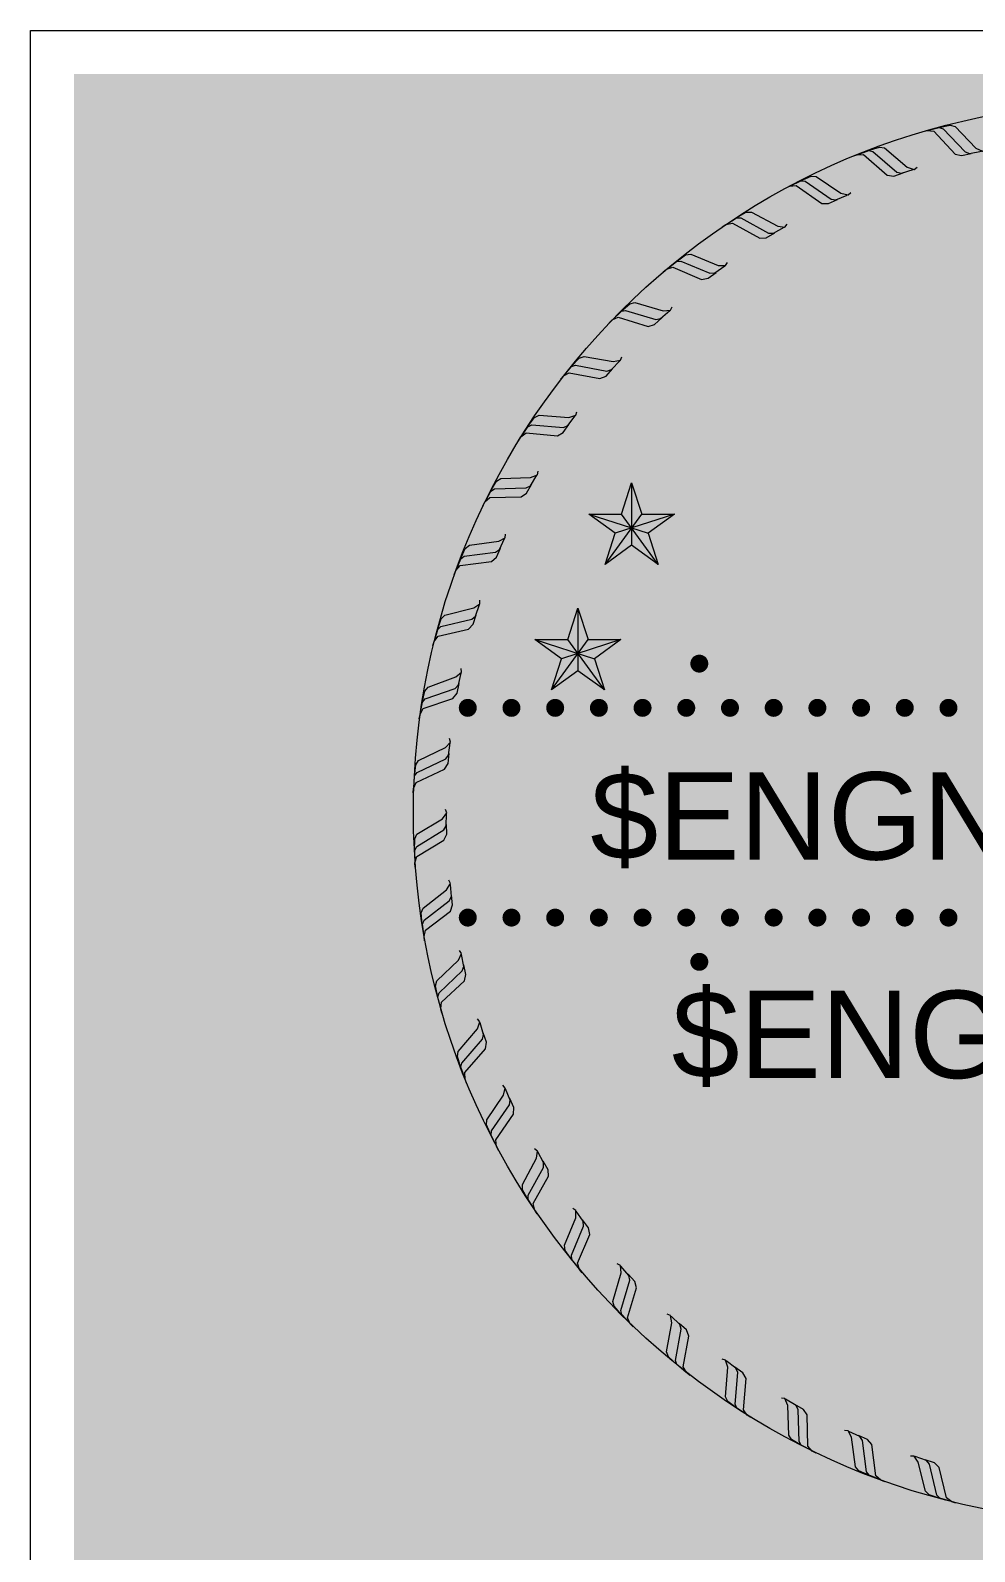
# Model space of a CAD drawing. Extents: x 0 to 2.5, y 0 to 3.3.
# Drawn here: x 0 to 1.08, y 1.56 to 3.3 of the extents above; entities that cross this region are included whole.
import ezdxf
from ezdxf.enums import TextEntityAlignment as Align

# ---------------------------------------------------------------- set-up
doc = ezdxf.new("R2010")
doc.units = 0
doc.header["$LTSCALE"] = 0.01
doc.header["$MEASUREMENT"] = 0
doc.layers.get('0').update_dxf_attribs({"color": 4, "lineweight": 20})
doc.layers.get('Defpoints').update_dxf_attribs({"color": 111, "lineweight": 20})
doc.layers.add('G-NPLT', color=252, linetype='Continuous', lineweight=20, plot=False)
doc.styles.add('COA', font='arial.ttf')

msp = doc.modelspace()

# ---------------------------------------------------------------- hatches: boundary and pattern name
at = {"linetype": 'ByBlock', "lineweight": -2, "true_color": 0xffffff, "transparency": 16777216}
h = msp.add_hatch(color=7, dxfattribs=at)
h.dxf.hatch_style = 1
edge = h.paths.add_edge_path()
edge.add_line((2.45, 3.25), (0.05, 3.25))
edge.add_line((2.45, 0.05), (2.45, 3.25))
edge.add_line((0.05, 0.05), (2.45, 0.05))
edge.add_line((0.05, 3.25), (0.05, 0.05))
at = {"linetype": 'ByBlock', "lineweight": -2, "transparency": 16777216}
h = msp.add_hatch(color=0, dxfattribs=at)
edge = h.paths.add_edge_path()
edge.add_arc((1.045, 2.8763), 0.0103, 127.0355, 487.0355, ccw=False)
h = msp.add_hatch(color=0, dxfattribs=at)
edge = h.paths.add_edge_path()
edge.add_arc((0.9978, 2.8528), 0.0103, 132.9205, 492.9205, ccw=False)
h = msp.add_hatch(color=0, dxfattribs=at)
edge = h.paths.add_edge_path()
edge.add_arc((0.9532, 2.8245), 0.0103, 138.8054, 498.8054, ccw=False)
h = msp.add_hatch(color=0, dxfattribs=at)
edge = h.paths.add_edge_path()
edge.add_arc((0.9117, 2.7918), 0.0103, 144.6903, 504.6903, ccw=False)
h = msp.add_hatch(color=0, dxfattribs=at)
h.dxf.hatch_style = 1
h.paths.add_polyline_path([(0.6879, 2.7307), (0.6763, 2.7467), (0.6388, 2.7467)])
h.paths.add_polyline_path([(0.6879, 2.7307), (0.6692, 2.7246), (0.6576, 2.6889)])
h.paths.add_polyline_path([(0.6879, 2.7307), (0.6879, 2.7109), (0.7183, 2.6889)])
h.paths.add_polyline_path([(0.6879, 2.7307), (0.7067, 2.7246), (0.7371, 2.7467)])
h.paths.add_polyline_path([(0.6879, 2.7824), (0.6879, 2.7307), (0.6995, 2.7467)])
h = msp.add_hatch(color=0, dxfattribs=at)
h.dxf.hatch_style = 1
h.paths.add_polyline_path([(0.6879, 2.7307), (0.6763, 2.7467), (0.6388, 2.7467)])
h.paths.add_polyline_path([(0.6879, 2.7307), (0.6692, 2.7246), (0.6576, 2.6889)])
h.paths.add_polyline_path([(0.6879, 2.7307), (0.6879, 2.7109), (0.7183, 2.6889)])
h.paths.add_polyline_path([(0.6879, 2.7307), (0.7067, 2.7246), (0.7371, 2.7467)])
h.paths.add_polyline_path([(0.6879, 2.7824), (0.6879, 2.7307), (0.6995, 2.7467)])
h = msp.add_hatch(color=0, dxfattribs=at)
edge = h.paths.add_edge_path()
edge.add_arc((0.8739, 2.7551), 0.0103, 150.5753, 510.5753, ccw=False)
h = msp.add_hatch(color=0, dxfattribs=at)
edge = h.paths.add_edge_path()
edge.add_arc((0.8399, 2.7146), 0.0103, 156.4602, 516.4602, ccw=False)
h = msp.add_hatch(color=0, dxfattribs=at)
edge = h.paths.add_edge_path()
edge.add_arc((0.8103, 2.6709), 0.0103, 162.3452, 522.3452, ccw=False)
h = msp.add_hatch(color=0, dxfattribs=at)
h.dxf.hatch_style = 1
h.paths.add_polyline_path([(0.6265, 2.5872), (0.6149, 2.6032), (0.5773, 2.6032)])
h.paths.add_polyline_path([(0.6265, 2.5872), (0.6077, 2.5811), (0.5961, 2.5454)])
h.paths.add_polyline_path([(0.6265, 2.5872), (0.6265, 2.5674), (0.6569, 2.5454)])
h.paths.add_polyline_path([(0.6265, 2.5872), (0.6453, 2.5811), (0.6756, 2.6032)])
h.paths.add_polyline_path([(0.6265, 2.6389), (0.6265, 2.5872), (0.6381, 2.6032)])
h = msp.add_hatch(color=0, dxfattribs=at)
h.dxf.hatch_style = 1
h.paths.add_polyline_path([(0.6265, 2.5872), (0.6149, 2.6032), (0.5773, 2.6032)])
h.paths.add_polyline_path([(0.6265, 2.5872), (0.6077, 2.5811), (0.5961, 2.5454)])
h.paths.add_polyline_path([(0.6265, 2.5872), (0.6265, 2.5674), (0.6569, 2.5454)])
h.paths.add_polyline_path([(0.6265, 2.5872), (0.6453, 2.5811), (0.6756, 2.6032)])
h.paths.add_polyline_path([(0.6265, 2.6389), (0.6265, 2.5872), (0.6381, 2.6032)])
h = msp.add_hatch(color=0, dxfattribs=at)
edge = h.paths.add_edge_path()
edge.add_arc((0.7854, 2.6244), 0.0103, 168.2301, 528.2301, ccw=False)
h = msp.add_hatch(color=0, dxfattribs=at)
edge = h.paths.add_edge_path()
edge.add_arc((0.7653, 2.5755), 0.0103, 174.1151, 534.1151, ccw=False)
h = msp.add_hatch(color=0, dxfattribs=at)
edge = h.paths.add_edge_path()
edge.add_arc((0.5004, 2.5249), 0.0103, 180, 540, ccw=False)
h = msp.add_hatch(color=0, dxfattribs=at)
edge = h.paths.add_edge_path()
edge.add_arc((0.5504, 2.5249), 0.0103, 180, 540, ccw=False)
h = msp.add_hatch(color=0, dxfattribs=at)
edge = h.paths.add_edge_path()
edge.add_arc((0.6004, 2.5249), 0.0103, 180, 540, ccw=False)
h = msp.add_hatch(color=0, dxfattribs=at)
edge = h.paths.add_edge_path()
edge.add_arc((0.6504, 2.5249), 0.0103, 180, 540, ccw=False)
h = msp.add_hatch(color=0, dxfattribs=at)
edge = h.paths.add_edge_path()
edge.add_arc((0.7004, 2.5249), 0.0103, 180, 540, ccw=False)
h = msp.add_hatch(color=0, dxfattribs=at)
edge = h.paths.add_edge_path()
edge.add_arc((0.7504, 2.5249), 0.0103, 180, 540, ccw=False)
h = msp.add_hatch(color=0, dxfattribs=at)
edge = h.paths.add_edge_path()
edge.add_arc((0.8004, 2.5249), 0.0103, 180, 540, ccw=False)
h = msp.add_hatch(color=0, dxfattribs=at)
edge = h.paths.add_edge_path()
edge.add_arc((0.8504, 2.5249), 0.0103, 180, 540, ccw=False)
h = msp.add_hatch(color=0, dxfattribs=at)
edge = h.paths.add_edge_path()
edge.add_arc((0.9004, 2.5249), 0.0103, 180, 540, ccw=False)
h = msp.add_hatch(color=0, dxfattribs=at)
edge = h.paths.add_edge_path()
edge.add_arc((0.9504, 2.5249), 0.0103, 180, 540, ccw=False)
h = msp.add_hatch(color=0, dxfattribs=at)
edge = h.paths.add_edge_path()
edge.add_arc((1.0004, 2.5249), 0.0103, 180, 540, ccw=False)
h = msp.add_hatch(color=0, dxfattribs=at)
edge = h.paths.add_edge_path()
edge.add_arc((1.0504, 2.5249), 0.0103, 180, 540, ccw=False)
h = msp.add_hatch(color=0, dxfattribs=at)
edge = h.paths.add_edge_path()
edge.add_arc((0.5004, 2.2849), 0.0103, 180, 540, ccw=False)
h = msp.add_hatch(color=0, dxfattribs=at)
edge = h.paths.add_edge_path()
edge.add_arc((0.5504, 2.2849), 0.0103, 180, 540, ccw=False)
h = msp.add_hatch(color=0, dxfattribs=at)
edge = h.paths.add_edge_path()
edge.add_arc((0.6004, 2.2849), 0.0103, 180, 540, ccw=False)
h = msp.add_hatch(color=0, dxfattribs=at)
edge = h.paths.add_edge_path()
edge.add_arc((0.6504, 2.2849), 0.0103, 180, 540, ccw=False)
h = msp.add_hatch(color=0, dxfattribs=at)
edge = h.paths.add_edge_path()
edge.add_arc((0.7004, 2.2849), 0.0103, 180, 540, ccw=False)
h = msp.add_hatch(color=0, dxfattribs=at)
edge = h.paths.add_edge_path()
edge.add_arc((0.7504, 2.2849), 0.0103, -180, 180)
h = msp.add_hatch(color=0, dxfattribs=at)
edge = h.paths.add_edge_path()
edge.add_arc((0.7504, 2.2849), 0.0103, 180, 540, ccw=False)
h = msp.add_hatch(color=0, dxfattribs=at)
edge = h.paths.add_edge_path()
edge.add_arc((0.8004, 2.2849), 0.0103, 180, 540, ccw=False)
h = msp.add_hatch(color=0, dxfattribs=at)
edge = h.paths.add_edge_path()
edge.add_arc((0.8504, 2.2849), 0.0103, 180, 540, ccw=False)
h = msp.add_hatch(color=0, dxfattribs=at)
edge = h.paths.add_edge_path()
edge.add_arc((0.9004, 2.2849), 0.0103, 180, 540, ccw=False)
h = msp.add_hatch(color=0, dxfattribs=at)
edge = h.paths.add_edge_path()
edge.add_arc((0.9504, 2.2849), 0.0103, 180, 540, ccw=False)
h = msp.add_hatch(color=0, dxfattribs=at)
edge = h.paths.add_edge_path()
edge.add_arc((1.0004, 2.2849), 0.0103, 180, 540, ccw=False)
h = msp.add_hatch(color=0, dxfattribs=at)
edge = h.paths.add_edge_path()
edge.add_arc((1.0504, 2.2849), 0.0103, 180, 540, ccw=False)
h = msp.add_hatch(color=0, dxfattribs=at)
edge = h.paths.add_edge_path()
edge.add_arc((0.7653, 2.2343), 0.0103, -174.1151, 185.8849)
h = msp.add_hatch(color=0, dxfattribs=at)
edge = h.paths.add_edge_path()
edge.add_arc((0.7854, 2.1854), 0.0103, -168.2301, 191.7699)
h = msp.add_hatch(color=0, dxfattribs=at)
edge = h.paths.add_edge_path()
edge.add_arc((0.8103, 2.1389), 0.0103, -162.3452, 197.6548)
h = msp.add_hatch(color=0, dxfattribs=at)
edge = h.paths.add_edge_path()
edge.add_arc((0.8399, 2.0952), 0.0103, -156.4602, 203.5398)
h = msp.add_hatch(color=0, dxfattribs=at)
edge = h.paths.add_edge_path()
edge.add_arc((0.8739, 2.0547), 0.0103, -150.5753, 209.4247)
h = msp.add_hatch(color=0, dxfattribs=at)
edge = h.paths.add_edge_path()
edge.add_arc((0.9117, 2.018), 0.0103, -144.6903, 215.3097)
h = msp.add_hatch(color=0, dxfattribs=at)
edge = h.paths.add_edge_path()
edge.add_arc((0.9532, 1.9853), 0.0103, -138.8054, 221.1946)
h = msp.add_hatch(color=0, dxfattribs=at)
edge = h.paths.add_edge_path()
edge.add_arc((0.9978, 1.957), 0.0103, -132.9205, 227.0795)
h = msp.add_hatch(color=0, dxfattribs=at)
edge = h.paths.add_edge_path()
edge.add_arc((1.045, 1.9335), 0.0103, -127.0355, 232.9645)

# ---------------------------------------------------------------- linework, layer by layer
at = {"color": 0, "linetype": 'ByBlock', "lineweight": -2, "transparency": 16777216, "flags": 128}
for points in [[(1.0211, 3.1844), (1.026, 3.1855), (1.0335, 3.1848), (1.058, 3.1586), (1.0654, 3.1568), (1.0764, 3.1592)], [(1.0262, 3.1855), (1.0399, 3.1888), (1.0445, 3.1874), (1.0695, 3.1611), (1.0746, 3.1592), (1.0883, 3.1618)], [(1.0395, 3.189), (1.0525, 3.1915), (1.0582, 3.19), (1.0818, 3.1654), (1.0893, 3.1618), (1.0929, 3.164)], [(0.9409, 3.1561), (0.9456, 3.1578), (0.9532, 3.1579), (0.9802, 3.1344), (0.9878, 3.1334), (0.9985, 3.1369)], [(0.9459, 3.1578), (0.9591, 3.1625), (0.9639, 3.1616), (0.9914, 3.138), (0.9967, 3.1367), (1.0101, 3.1407)], [(0.9587, 3.1627), (0.9714, 3.1665), (0.9772, 3.1656), (1.0032, 3.1436), (1.0111, 3.1409), (1.0144, 3.1434)], [(0.881, 3.128), (0.8933, 3.1332), (0.8992, 3.1329), (0.9273, 3.1138), (0.9355, 3.1118), (0.9385, 3.1147)], [(0.864, 3.1197), (0.8685, 3.1218), (0.8761, 3.1227), (0.9055, 3.1021), (0.913, 3.1019), (0.9233, 3.1066)], [(0.8688, 3.1218), (0.8815, 3.1279), (0.8863, 3.1275), (0.9162, 3.1069), (0.9216, 3.1062), (0.9345, 3.1116)], [(0.796, 3.078), (0.8079, 3.0854), (0.8128, 3.0855), (0.8446, 3.0682), (0.8501, 3.068), (0.8623, 3.0747)], [(0.8075, 3.0855), (0.8191, 3.0919), (0.825, 3.0922), (0.855, 3.0761), (0.8633, 3.075), (0.866, 3.0782)], [(0.7914, 3.0754), (0.7957, 3.078), (0.8031, 3.0796), (0.8344, 3.0623), (0.842, 3.0628), (0.8517, 3.0685)], [(0.7238, 3.0237), (0.7278, 3.0268), (0.735, 3.0292), (0.768, 3.0152), (0.7755, 3.0166), (0.7845, 3.0232)], [(0.7281, 3.0268), (0.7392, 3.0355), (0.744, 3.0361), (0.7775, 3.0221), (0.7829, 3.0225), (0.7944, 3.0305)], [(0.7387, 3.0354), (0.7496, 3.0431), (0.7555, 3.044), (0.787, 3.0311), (0.7953, 3.0309), (0.7977, 3.0344)], [(0.6659, 2.9688), (0.6761, 2.9786), (0.6808, 2.9797), (0.7156, 2.9693), (0.7209, 2.9703), (0.7315, 2.9794)], [(0.6756, 2.9785), (0.6857, 2.9872), (0.6914, 2.9888), (0.724, 2.9792), (0.7324, 2.9799), (0.7344, 2.9836)], [(0.662, 2.9653), (0.6656, 2.9688), (0.6725, 2.9719), (0.7068, 2.9614), (0.7141, 2.9636), (0.7225, 2.9712)], [(0.6188, 2.9153), (0.6279, 2.925), (0.6334, 2.9271), (0.6669, 2.9211), (0.6751, 2.9226), (0.6767, 2.9265)], [(0.6066, 2.9008), (0.6099, 2.9046), (0.6164, 2.9084), (0.6516, 2.9016), (0.6586, 2.9045), (0.6661, 2.9129)], [(0.6102, 2.9047), (0.6192, 2.9154), (0.6238, 2.917), (0.6595, 2.9103), (0.6647, 2.9119), (0.6743, 2.922)], [(0.5614, 2.835), (0.5693, 2.8466), (0.5737, 2.8487), (0.6099, 2.8458), (0.6149, 2.8479), (0.6234, 2.859)], [(0.5689, 2.8465), (0.5769, 2.8571), (0.5822, 2.8598), (0.6161, 2.8573), (0.6241, 2.8597), (0.6253, 2.8637)], [(0.5583, 2.8308), (0.5612, 2.8349), (0.5672, 2.8394), (0.603, 2.8363), (0.6097, 2.8399), (0.6162, 2.849)], [(0.5202, 2.7606), (0.5269, 2.773), (0.531, 2.7756), (0.5673, 2.7765), (0.5721, 2.779), (0.5793, 2.791)], [(0.5265, 2.7728), (0.5333, 2.7842), (0.5383, 2.7875), (0.5723, 2.7885), (0.58, 2.7917), (0.5808, 2.7958)], [(0.5176, 2.7561), (0.52, 2.7605), (0.5256, 2.7656), (0.5614, 2.7663), (0.5677, 2.7705), (0.5733, 2.7803)], [(0.487, 2.6824), (0.4923, 2.6954), (0.4962, 2.6983), (0.5322, 2.703), (0.5367, 2.7061), (0.5426, 2.7187)], [(0.4919, 2.6952), (0.4976, 2.7072), (0.5022, 2.7109), (0.5359, 2.7155), (0.5432, 2.7195), (0.5435, 2.7237)], [(0.4849, 2.6776), (0.4868, 2.6822), (0.4918, 2.6879), (0.5274, 2.6923), (0.5332, 2.6972), (0.5377, 2.7075)], [(0.4657, 2.6143), (0.4701, 2.6269), (0.4743, 2.6311), (0.5073, 2.6392), (0.5142, 2.6439), (0.5141, 2.6481)], [(0.4606, 2.5961), (0.462, 2.6009), (0.4664, 2.607), (0.5013, 2.6151), (0.5066, 2.6206), (0.51, 2.6314)], [(0.4622, 2.6011), (0.4661, 2.6146), (0.4696, 2.6179), (0.505, 2.6263), (0.5091, 2.6299), (0.5137, 2.643)], [(0.446, 2.5176), (0.4485, 2.5315), (0.4516, 2.5351), (0.4859, 2.5472), (0.4896, 2.5511), (0.4928, 2.5647)], [(0.4481, 2.5311), (0.4512, 2.5441), (0.4549, 2.5487), (0.4869, 2.5602), (0.4932, 2.5657), (0.4927, 2.5698)], [(0.4449, 2.5125), (0.4458, 2.5174), (0.4495, 2.524), (0.4834, 2.5357), (0.4881, 2.5417), (0.4904, 2.5527)], [(0.4393, 2.4466), (0.441, 2.4598), (0.4442, 2.4648), (0.4748, 2.4796), (0.4806, 2.4856), (0.4796, 2.4897)], [(0.438, 2.4277), (0.4384, 2.4327), (0.4415, 2.4396), (0.4739, 2.4548), (0.4779, 2.4613), (0.4791, 2.4725)], [(0.4386, 2.4329), (0.4396, 2.447), (0.4424, 2.4509), (0.4752, 2.4665), (0.4785, 2.4708), (0.4803, 2.4847)], [(0.4394, 2.3616), (0.4397, 2.3749), (0.4423, 2.3802), (0.4713, 2.3981), (0.4763, 2.4047), (0.4749, 2.4087)], [(0.4401, 2.3479), (0.4397, 2.362), (0.442, 2.3662), (0.473, 2.3852), (0.4758, 2.3898), (0.4761, 2.4037)], [(0.4401, 2.3427), (0.44, 2.3477), (0.4422, 2.3549), (0.473, 2.3734), (0.4763, 2.3802), (0.4762, 2.3915)], [(0.4484, 2.2771), (0.4472, 2.2903), (0.4493, 2.2958), (0.4762, 2.3167), (0.4806, 2.3238), (0.4788, 2.3276)], [(0.4505, 2.2635), (0.4486, 2.2775), (0.4504, 2.2819), (0.4793, 2.304), (0.4816, 2.3089), (0.4805, 2.3228)], [(0.451, 2.2583), (0.4504, 2.2633), (0.4519, 2.2707), (0.4805, 2.2923), (0.4831, 2.2995), (0.4818, 2.3107)], [(0.4661, 2.194), (0.4636, 2.207), (0.4651, 2.2127), (0.4897, 2.2363), (0.4932, 2.2438), (0.4911, 2.2474)], [(0.4696, 2.1807), (0.4663, 2.1944), (0.4677, 2.199), (0.494, 2.224), (0.4959, 2.2291), (0.4933, 2.2428)], [(0.4707, 2.1756), (0.4695, 2.1804), (0.4703, 2.188), (0.4965, 2.2125), (0.4983, 2.2198), (0.4959, 2.2308)], [(0.4924, 2.1131), (0.4886, 2.1259), (0.4895, 2.1317), (0.5115, 2.1577), (0.5142, 2.1656), (0.5117, 2.1689)], [(0.4973, 2.1003), (0.4926, 2.1136), (0.4935, 2.1183), (0.5171, 2.1459), (0.5184, 2.1512), (0.5144, 2.1646)], [(0.4989, 2.0954), (0.4973, 2.1001), (0.4972, 2.1076), (0.5207, 2.1347), (0.5217, 2.1422), (0.5182, 2.1529)], [(0.5271, 2.0355), (0.5219, 2.0478), (0.5222, 2.0537), (0.5413, 2.0818), (0.5432, 2.0899), (0.5404, 2.093)], [(0.5333, 2.0233), (0.5271, 2.036), (0.5276, 2.0408), (0.5481, 2.0707), (0.5489, 2.0761), (0.5435, 2.0889)], [(0.5354, 2.0185), (0.5333, 2.023), (0.5324, 2.0305), (0.5529, 2.0599), (0.5532, 2.0675), (0.5485, 2.0778)], [(0.5696, 1.9619), (0.5632, 1.9736), (0.5629, 1.9795), (0.579, 2.0095), (0.58, 2.0178), (0.5769, 2.0205)], [(0.5771, 1.9505), (0.5696, 1.9624), (0.5696, 1.9672), (0.5869, 1.9991), (0.5871, 2.0046), (0.5804, 2.0168)], [(0.5797, 1.9459), (0.5771, 1.9502), (0.5754, 1.9576), (0.5928, 1.9889), (0.5922, 1.9965), (0.5865, 2.0062)], [(0.6196, 1.8932), (0.612, 1.9041), (0.6111, 1.91), (0.624, 1.9415), (0.6242, 1.9498), (0.6207, 1.9522)], [(0.6282, 1.8826), (0.6196, 1.8937), (0.619, 1.8985), (0.633, 1.932), (0.6325, 1.9374), (0.6246, 1.9489)], [(0.6313, 1.8783), (0.6283, 1.8823), (0.6259, 1.8895), (0.6399, 1.9225), (0.6385, 1.93), (0.6318, 1.939)], [(0.6766, 1.8301), (0.6679, 1.8402), (0.6663, 1.8458), (0.6758, 1.8785), (0.6751, 1.8869), (0.6715, 1.8888)], [(0.6862, 1.8204), (0.6765, 1.8306), (0.6754, 1.8353), (0.6857, 1.8701), (0.6848, 1.8754), (0.6757, 1.886)], [(0.6898, 1.8165), (0.6863, 1.8201), (0.6832, 1.827), (0.6936, 1.8613), (0.6915, 1.8686), (0.6839, 1.8769)], [(0.7398, 1.7733), (0.7301, 1.7824), (0.7279, 1.7879), (0.734, 1.8214), (0.7324, 1.8296), (0.7286, 1.8312)], [(0.7504, 1.7646), (0.7397, 1.7737), (0.7381, 1.7783), (0.7447, 1.814), (0.7432, 1.8192), (0.7331, 1.8288)], [(0.7543, 1.7611), (0.7505, 1.7644), (0.7467, 1.7709), (0.7535, 1.8061), (0.7506, 1.8131), (0.7422, 1.8206)], [(0.8086, 1.7234), (0.798, 1.7314), (0.7953, 1.7366), (0.7978, 1.7706), (0.7954, 1.7786), (0.7914, 1.7798)], [(0.8201, 1.7159), (0.8084, 1.7238), (0.8064, 1.7282), (0.8093, 1.7644), (0.8072, 1.7694), (0.7961, 1.7779)], [(0.8243, 1.7128), (0.8202, 1.7156), (0.8157, 1.7217), (0.8188, 1.7575), (0.8152, 1.7641), (0.806, 1.7707)], [(0.8822, 1.6809), (0.8708, 1.6878), (0.8676, 1.6927), (0.8666, 1.7268), (0.8633, 1.7345), (0.8592, 1.7352)], [(0.8944, 1.6747), (0.882, 1.6813), (0.8795, 1.6855), (0.8786, 1.7218), (0.876, 1.7266), (0.8641, 1.7338)], [(0.899, 1.6721), (0.8946, 1.6745), (0.8895, 1.68), (0.8888, 1.7159), (0.8845, 1.7222), (0.8747, 1.7278)], [(0.9599, 1.6464), (0.9479, 1.6521), (0.9441, 1.6566), (0.9395, 1.6904), (0.9355, 1.6977), (0.9314, 1.698)], [(0.9727, 1.6415), (0.9597, 1.6468), (0.9567, 1.6507), (0.952, 1.6867), (0.949, 1.6912), (0.9364, 1.6971)], [(0.9775, 1.6394), (0.9729, 1.6413), (0.9672, 1.6463), (0.9628, 1.6819), (0.9579, 1.6877), (0.9476, 1.6922)], [(1.0408, 1.6202), (1.0282, 1.6246), (1.024, 1.6287), (1.0159, 1.6618), (1.0112, 1.6687), (1.007, 1.6686)], [(1.054, 1.6167), (1.0405, 1.6206), (1.0372, 1.6241), (1.0287, 1.6594), (1.0252, 1.6636), (1.0121, 1.6682)], [(1.059, 1.615), (1.0542, 1.6165), (1.048, 1.6209), (1.0399, 1.6558), (1.0345, 1.661), (1.0237, 1.6645)]]:
    msp.add_lwpolyline(points, dxfattribs=at)
at = {"color": 0, "linetype": 'ByBlock', "lineweight": -2, "transparency": 16777216}
for points in [[(0.6763, 2.7467), (0.6879, 2.7824)], [(0.6763, 2.7467), (0.6879, 2.7824)], [(0.6879, 2.7824), (0.6995, 2.7467)], [(0.6879, 2.7824), (0.6879, 2.7109)], [(0.6879, 2.7824), (0.6995, 2.7467)], [(0.6879, 2.7824), (0.6879, 2.7109)], [(0.6692, 2.7246), (0.6388, 2.7467)], [(0.6388, 2.7467), (0.6763, 2.7467)], [(0.6388, 2.7467), (0.7067, 2.7246)], [(0.6692, 2.7246), (0.6388, 2.7467)], [(0.6388, 2.7467), (0.6763, 2.7467)], [(0.6388, 2.7467), (0.7067, 2.7246)], [(0.6576, 2.6889), (0.6995, 2.7467)], [(0.6576, 2.6889), (0.6995, 2.7467)], [(0.7371, 2.7467), (0.6692, 2.7246)], [(0.7371, 2.7467), (0.6692, 2.7246)], [(0.7183, 2.6889), (0.6763, 2.7467)], [(0.7183, 2.6889), (0.6763, 2.7467)], [(0.6995, 2.7467), (0.7371, 2.7467)], [(0.6995, 2.7467), (0.7371, 2.7467)], [(0.7371, 2.7467), (0.7067, 2.7246)], [(0.7371, 2.7467), (0.7067, 2.7246)], [(0.6576, 2.6889), (0.6692, 2.7246)], [(0.6576, 2.6889), (0.6692, 2.7246)], [(0.7067, 2.7246), (0.7183, 2.6889)], [(0.7067, 2.7246), (0.7183, 2.6889)], [(0.6879, 2.7109), (0.6576, 2.6889)], [(0.6879, 2.7109), (0.6576, 2.6889)], [(0.7183, 2.6889), (0.6879, 2.7109)], [(0.7183, 2.6889), (0.6879, 2.7109)], [(0.6149, 2.6032), (0.6265, 2.6389)], [(0.6149, 2.6032), (0.6265, 2.6389)], [(0.6265, 2.6389), (0.6381, 2.6032)], [(0.6265, 2.6389), (0.6265, 2.5674)], [(0.6265, 2.6389), (0.6381, 2.6032)], [(0.6265, 2.6389), (0.6265, 2.5674)], [(0.6077, 2.5811), (0.5773, 2.6032)], [(0.5773, 2.6032), (0.6149, 2.6032)], [(0.5773, 2.6032), (0.6453, 2.5811)], [(0.6077, 2.5811), (0.5773, 2.6032)], [(0.5773, 2.6032), (0.6149, 2.6032)], [(0.5773, 2.6032), (0.6453, 2.5811)], [(0.5961, 2.5454), (0.6381, 2.6032)], [(0.5961, 2.5454), (0.6381, 2.6032)], [(0.6756, 2.6032), (0.6077, 2.5811)], [(0.6756, 2.6032), (0.6077, 2.5811)], [(0.6569, 2.5454), (0.6149, 2.6032)], [(0.6569, 2.5454), (0.6149, 2.6032)], [(0.6381, 2.6032), (0.6756, 2.6032)], [(0.6381, 2.6032), (0.6756, 2.6032)], [(0.6756, 2.6032), (0.6453, 2.5811)], [(0.6756, 2.6032), (0.6453, 2.5811)], [(0.5961, 2.5454), (0.6077, 2.5811)], [(0.5961, 2.5454), (0.6077, 2.5811)], [(0.6453, 2.5811), (0.6569, 2.5454)], [(0.6453, 2.5811), (0.6569, 2.5454)], [(0.6265, 2.5674), (0.5961, 2.5454)], [(0.6265, 2.5674), (0.5961, 2.5454)], [(0.6569, 2.5454), (0.6265, 2.5674)], [(0.6569, 2.5454), (0.6265, 2.5674)]]:
    msp.add_lwpolyline(points, dxfattribs=at)
at = {"layer": 'Defpoints', "color": 0, "linetype": 'ByBlock', "lineweight": -2, "transparency": 16777216}
msp.add_circle((1.2504, 2.4049), 0.8122, dxfattribs=at)
at = {"layer": 'G-NPLT', "color": 0, "linetype": 'ByBlock', "lineweight": -2, "transparency": 16777216}
msp.add_lwpolyline([(0, 3.3), (2.5, 3.3), (2.5, 0), (0, 0)], close=True, dxfattribs=at)

# ---------------------------------------------------------------- texts
at = {"color": 0, "transparency": 16777216, "style": 'COA'}
for tag, p in [('$ENGNAMESEAL$', (1.25, 2.4)), ('$ENGLICSEAL$', (1.25, 2.15))]:
    msp.add_attdef(tag, text='####', height=0.1, dxfattribs=at).set_placement(p, align=Align.MIDDLE)

doc.saveas('drawing.dxf')
